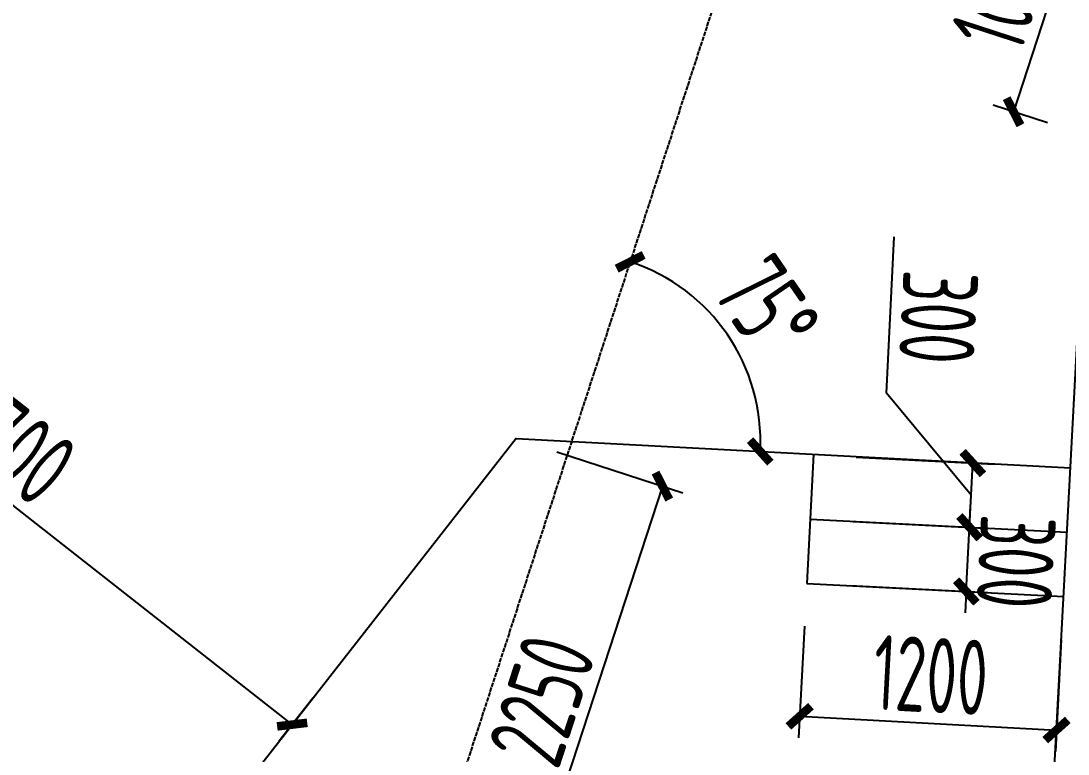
# Model space of a CAD drawing. Header units: millimetres. Extents: x 11639278 to 23698211, y -13072636 to -5537337.
# Drawn here: x 11858288 to 11863174, y -6335453 to -6332032 of the extents above; entities that cross this region are included whole.
import ezdxf

# ---------------------------------------------------------------- set-up
doc = ezdxf.new("R2010")
doc.units = ezdxf.units.MM
doc.header["$LTSCALE"] = 10
doc.linetypes.add('A2-RG-AXIS$0$CENTER', pattern=[2, 1.25, -0.25, 0.25, -0.25])
doc.linetypes.add('A2-RG-AXIS$0$DOTE', pattern=[2.42, 2, -0.2, 0.02, -0.2])
for name, color, linetype in [('A2-RB-F1$0$A-DIMS-100', 1, 'Continuous'), ('A2-RD-F1（少）$0$A-STRS', 50, 'Continuous'), ('A2-RG-AXIS$0$A-GRID', 1, 'A2-RG-AXIS$0$CENTER'), ('A2-RI-F1$0$A-WALL', 7, 'Continuous')]:
    doc.layers.add(name, color=color, linetype=linetype)
doc.styles.add('A2-RB-F1$0$XD2008', font='hzs.shx', dxfattribs={"width": 0.7, "bigfont": 'hztxt.shx'})
doc.dimstyles.new('A2-RB-F1$0$XD100', dxfattribs={"dimscale": 100, "dimtxt": 3.5, "dimasz": 1.5, "dimexe": 1, "dimexo": 2, "dimgap": 0.5, "dimtad": 1, "dimdec": 0, "dimdsep": 46, "dimtxsty": 'A2-RB-F1$0$XD2008', "dimcen": 2.5, "dimclrt": 4, "dimaunit": 1, "dimadec": 0, "dimazin": 0, "dimtfac": 1, "dimtdec": 0, "dimtix": 1, "dimtmove": 1, "dimatfit": 3, "dimfxl": 0, "dimtolj": 1, "dimtzin": 0, "dimarcsym": 0})
doc.dimstyles.new('A2-RB-F1$0$XD100$0', dxfattribs={"dimscale": 100, "dimtxt": 3.5, "dimasz": 1, "dimexe": 1, "dimexo": 2, "dimgap": 0.5, "dimtad": 1, "dimdec": 0, "dimdsep": 46, "dimtxsty": 'A2-RB-F1$0$XD2008', "dimblk1": 'A2-RB-F1$0$_ArchTick', "dimblk2": 'A2-RB-F1$0$_ArchTick', "dimsah": 1, "dimcen": 2.5, "dimclrt": 4, "dimaunit": 1, "dimadec": 0, "dimazin": 0, "dimtfac": 1, "dimtdec": 0, "dimtix": 1, "dimtmove": 1, "dimatfit": 3, "dimfxl": 0, "dimtolj": 1, "dimtzin": 0, "dimarcsym": 0})

# ---------------------------------------------------------------- blocks, each defined once
blk = doc.blocks.new('A2-RI-F1')
at = {"layer": 'A2-RI-F1$0$A-WALL'}
blk.add_line((11863051.9, -6336620), (11863267.9, -6332569), dxfattribs=at)
blk = doc.blocks.new('A2-RG-AXIS')
at = {"layer": 'A2-RG-AXIS$0$A-GRID', "linetype": 'A2-RG-AXIS$0$DOTE'}
blk.add_line((11866017.6, -6318162.5), (11852857, -6358539.7), dxfattribs=at)
blk = doc.blocks.new('A2-RB-F1$0$_ArchTick')
at = {"color": 0, "linetype": 'ByBlock', "const_width": 0.4}
blk.add_lwpolyline([(-0.5, -0.5), (0.5, 0.5)], dxfattribs=at)
blk = doc.blocks.new('*D1588')
at = {"layer": 'A2-RB-F1$0$A-DIMS-100', "color": 0, "lineweight": -2, "transparency": 16777216}
for p, q in [((11863250, -6331442.3), (11862919.8, -6332455.4)), ((11863408, -6331493.8), (11863154.9, -6331411.3)), ((11863077.8, -6332506.9), (11862824.7, -6332424.4))]:
    blk.add_line(p, q, dxfattribs=at)
at = {"layer": 'Defpoints', "color": 0, "transparency": 16777216}
for p in [(11863598.1, -6331555.8), (11862919.8, -6332455.4), (11863267.9, -6332568.9)]:
    blk.add_point(p, dxfattribs=at)
at = {"layer": 'A2-RB-F1$0$A-DIMS-100', "color": 0, "lineweight": -2, "transparency": 16777216, "xscale": 100, "yscale": 100, "zscale": 100}
for p, rotation in [((11863250, -6331442.3), 71.94699094336323), ((11862919.8, -6332455.4), 251.9469909433632)]:
    blk.add_blockref('A2-RB-F1$0$_ArchTick', p, dxfattribs=dict(at, rotation=rotation))
at = {"layer": 'A2-RB-F1$0$A-DIMS-100', "color": 4, "transparency": 16777216, "insert": (11862871, -6331879.1), "char_height": 350, "attachment_point": 5, "rotation": 71.947, "style": 'A2-RB-F1$0$XD2008'}
blk.add_mtext('\\A1;1066', dxfattribs=at)
blk = doc.blocks.new('*D1296')
at = {"layer": 'A2-RB-F1$0$A-DIMS-100', "color": 0, "lineweight": -2, "transparency": 16777216}
for p, q in [((11860789.3, -6334041.9), (11861376.4, -6334233.3)), ((11861281.3, -6334202.3), (11860584.1, -6336341.5)), ((11860092, -6336181.1), (11860679.2, -6336372.5))]:
    blk.add_line(p, q, dxfattribs=at)
at = {"layer": 'Defpoints', "color": 0, "transparency": 16777216}
for p in [(11860599.1, -6333979.9), (11859901.9, -6336119.1), (11860584.1, -6336341.5)]:
    blk.add_point(p, dxfattribs=at)
at = {"layer": 'A2-RB-F1$0$A-DIMS-100', "color": 0, "lineweight": -2, "transparency": 16777216, "xscale": 100, "yscale": 100, "zscale": 100}
for p, rotation in [((11861281.3, -6334202.3), 71.94704049339788), ((11860584.1, -6336341.5), 251.9470404933979)]:
    blk.add_blockref('A2-RB-F1$0$_ArchTick', p, dxfattribs=dict(at, rotation=rotation))
at = {"layer": 'A2-RB-F1$0$A-DIMS-100', "color": 4, "transparency": 16777216, "insert": (11860718.8, -6335202.2), "char_height": 350, "attachment_point": 5, "rotation": 71.947, "style": 'A2-RB-F1$0$XD2008'}
blk.add_mtext('\\A1;2250', dxfattribs=at)
blk = doc.blocks.new('*D1298')
at = {"layer": 'A2-RB-F1$0$A-DIMS-100', "color": 0, "lineweight": -2, "transparency": 16777216}
for p, q in [((11856741, -6332906.2), (11856581.3, -6333109.7)), ((11859553.8, -6335315.3), (11856643, -6333031.1)), ((11859651.8, -6335190.4), (11859492.1, -6335393.9))]:
    blk.add_line(p, q, dxfattribs=at)
at = {"layer": 'Defpoints', "color": 0, "transparency": 16777216}
for p in [(11856864.5, -6332748.9), (11856643, -6333031.1), (11859775.2, -6335033.1)]:
    blk.add_point(p, dxfattribs=at)
at = {"layer": 'A2-RB-F1$0$A-DIMS-100', "color": 0, "lineweight": -2, "transparency": 16777216, "xscale": 100, "yscale": 100, "zscale": 100}
for p, rotation in [((11856643, -6333031.1), 141.8770456230546), ((11859553.8, -6335315.3), 321.8770456230546)]:
    blk.add_blockref('A2-RB-F1$0$_ArchTick', p, dxfattribs=dict(at, rotation=rotation))
at = {"layer": 'A2-RB-F1$0$A-DIMS-100', "color": 4, "transparency": 16777216, "insert": (11858237.3, -6333996.1), "char_height": 350, "attachment_point": 5, "rotation": 321.877, "style": 'A2-RB-F1$0$XD2008'}
blk.add_mtext('\\A1;3700', dxfattribs=at)
blk = doc.blocks.new('*D1302')
at = {"layer": 'A2-RB-F1$0$A-DIMS-100', "color": 0, "lineweight": -2, "transparency": 16777216}
blk.add_arc((11860857.6, -6333993.7), 881.3, 356.947, 71.947, dxfattribs=at)
at = {"layer": 'Defpoints', "color": 0, "transparency": 16777216}
for p in [(11865252.8, -6320508.9), (11861675, -6333664.3), (11860599.1, -6333979.9), (11863185.3, -6334117.8), (11852092.2, -6360886.2)]:
    blk.add_point(p, dxfattribs=at)
at = {"layer": 'A2-RB-F1$0$A-DIMS-100', "color": 0, "lineweight": -2, "transparency": 16777216, "xscale": 100, "yscale": 100, "zscale": 100}
for p, rotation in [((11861130.7, -6333155.8), 161.9470424082289), ((11861737.7, -6334040.6), 266.9470404934091)]:
    blk.add_blockref('A2-RB-F1$0$_ArchTick', p, dxfattribs=dict(at, rotation=rotation))
at = {"layer": 'A2-RB-F1$0$A-DIMS-100', "color": 4, "transparency": 16777216, "insert": (11861769.9, -6333367.9), "char_height": 350, "attachment_point": 5, "rotation": 304.447, "style": 'A2-RB-F1$0$XD2008'}
blk.add_mtext('\\A1;75°', dxfattribs=at)
blk = doc.blocks.new('*D1310')
at = {"layer": 'A2-RB-F1$0$A-DIMS-100', "color": 0, "lineweight": -2, "transparency": 16777216}
for p, q in [((11861944.2, -6334856.4), (11861916.5, -6335376.5)), ((11863142.5, -6334920.3), (11863114.8, -6335440.4)), ((11861921.8, -6335276.6), (11863120.1, -6335340.5))]:
    blk.add_line(p, q, dxfattribs=at)
at = {"layer": 'Defpoints', "color": 0, "transparency": 16777216}
for p in [(11861954.9, -6334656.7), (11863153.1, -6334720.6), (11863120.1, -6335340.5)]:
    blk.add_point(p, dxfattribs=at)
at = {"layer": 'A2-RB-F1$0$A-DIMS-100', "color": 0, "lineweight": -2, "transparency": 16777216, "xscale": 100, "yscale": 100, "zscale": 100}
for p, rotation in [((11861921.8, -6335276.6), 176.9475321672646), ((11863120.1, -6335340.5), 356.9475321672645)]:
    blk.add_blockref('A2-RB-F1$0$_ArchTick', p, dxfattribs=dict(at, rotation=rotation))
at = {"layer": 'A2-RB-F1$0$A-DIMS-100', "color": 4, "transparency": 16777216, "insert": (11862532.9, -6335083.9), "char_height": 350, "attachment_point": 5, "rotation": 356.9475, "style": 'A2-RB-F1$0$XD2008'}
blk.add_mtext('\\A1;1200', dxfattribs=at)
blk = doc.blocks.new('*D1311')
at = {"layer": 'A2-RB-F1$0$A-DIMS-100', "color": 0, "lineweight": -2, "transparency": 16777216}
for p, q in [((11862714.3, -6334394.5), (11862719.4, -6334294.7)), ((11862170.6, -6334367.2), (11862814.2, -6334399.6)), ((11862699.3, -6334694.2), (11862714.3, -6334394.5)), ((11862155.5, -6334666.8), (11862799.1, -6334699.2)), ((11862699.3, -6334694.2), (11862694.2, -6334794))]:
    blk.add_line(p, q, dxfattribs=at)
at = {"layer": 'Defpoints', "color": 0, "transparency": 16777216}
for p in [(11861970.8, -6334357.1), (11862714.3, -6334394.5), (11861955.7, -6334656.7)]:
    blk.add_point(p, dxfattribs=at)
at = {"layer": 'A2-RB-F1$0$A-DIMS-100', "color": 0, "lineweight": -2, "transparency": 16777216, "xscale": 100, "yscale": 100, "zscale": 100}
for p, rotation in [((11862714.3, -6334394.5), 267.1194739270507), ((11862699.3, -6334694.2), 87.11947392705072)]:
    blk.add_blockref('A2-RB-F1$0$_ArchTick', p, dxfattribs=dict(at, rotation=rotation))
at = {"layer": 'A2-RB-F1$0$A-DIMS-100', "color": 4, "transparency": 16777216, "insert": (11862931.5, -6334555.6), "char_height": 350, "attachment_point": 5, "rotation": 267.1195, "style": 'A2-RB-F1$0$XD2008'}
blk.add_mtext('\\A1;300', dxfattribs=at)
blk = doc.blocks.new('*D1312')
at = {"layer": 'A2-RB-F1$0$A-DIMS-100', "color": 0, "lineweight": -2, "transparency": 16777216}
for p, q in [((11862326.5, -6333768), (11862363.1, -6333039)), ((11862721.9, -6334244.7), (11862326.5, -6333768)), ((11862185.6, -6334067.5), (11862829.3, -6334099.9)), ((11862714.3, -6334394.5), (11862729.4, -6334094.9)), ((11862170.6, -6334367.2), (11862814.2, -6334399.6))]:
    blk.add_line(p, q, dxfattribs=at)
at = {"layer": 'Defpoints', "color": 0, "transparency": 16777216}
for p in [(11861985.9, -6334057.5), (11862729.4, -6334094.9), (11861970.8, -6334357.1)]:
    blk.add_point(p, dxfattribs=at)
at = {"layer": 'A2-RB-F1$0$A-DIMS-100', "color": 0, "lineweight": -2, "transparency": 16777216, "xscale": 100, "yscale": 100, "zscale": 100}
for p, rotation in [((11862729.4, -6334094.9), 87.11947392668412), ((11862714.3, -6334394.5), 267.1194739266841)]:
    blk.add_blockref('A2-RB-F1$0$_ArchTick', p, dxfattribs=dict(at, rotation=rotation))
at = {"layer": 'A2-RB-F1$0$A-DIMS-100', "color": 4, "transparency": 16777216, "insert": (11862569.5, -6333414.8), "char_height": 350, "attachment_point": 5, "rotation": 267.1195, "style": 'A2-RB-F1$0$XD2008'}
blk.add_mtext('\\A1;300', dxfattribs=at)
blk = doc.blocks.new('*D1020')
at = {"layer": 'A2-RB-F1$0$A-DIMS-100', "color": 0, "lineweight": -2, "transparency": 16777216}
for p, q in [((11861579, -6331780.4), (11861718.3, -6331353)), ((11861687.3, -6331448.1), (11863446.4, -6332021.4)), ((11863338, -6332353.8), (11863477.3, -6331926.3))]:
    blk.add_line(p, q, dxfattribs=at)
at = {"layer": 'Defpoints', "color": 0, "transparency": 16777216}
for p in [(11861517, -6331970.6), (11863446.4, -6332021.4), (11863276, -6332543.9)]:
    blk.add_point(p, dxfattribs=at)
at = {"layer": 'A2-RB-F1$0$A-DIMS-100', "color": 0, "lineweight": -2, "transparency": 16777216, "xscale": 100, "yscale": 100, "zscale": 100}
for p, rotation in [((11861687.3, -6331448.1), 161.9470404933426), ((11863446.4, -6332021.4), 341.9470404933426)]:
    blk.add_blockref('A2-RB-F1$0$_ArchTick', p, dxfattribs=dict(at, rotation=rotation))
at = {"layer": 'A2-RB-F1$0$A-DIMS-100', "color": 4, "transparency": 16777216, "insert": (11862341.2, -6331430.1), "char_height": 350, "attachment_point": 5, "rotation": 341.947, "style": 'A2-RB-F1$0$XD2008'}
blk.add_mtext('\\A1;1850', dxfattribs=at)
blk = doc.blocks.new('A2-RD-F1（少）')
at = {"layer": 'A2-RD-F1（少）$0$A-STRS', "linetype": 'Continuous'}
for p, q in [((11860599.1, -6333979.9), (11858435.6, -6336745.5)), ((11860599.1, -6333979.9), (11863185.3, -6334117.8)), ((11861987, -6334053.9), (11861954.9, -6334656.7)), ((11861970.8, -6334357.1), (11863170.2, -6334417.5)), ((11861954.9, -6334656.7), (11863155.1, -6334717.1))]:
    blk.add_line(p, q, dxfattribs=at)
blk = doc.blocks.new('A2-RB-F1')
at = {"layer": 'A2-RB-F1$0$A-DIMS-100'}
dim = blk.add_angular_dim_2l(base=(11861675, -6333664.3), line1=((11860599.1, -6333979.9), (11863185.3, -6334117.8)), line2=((11852092.2, -6360886.2), (11865252.8, -6320508.9)), dimstyle='A2-RB-F1$0$XD100', override={"dimasz": 1, "dimblk1": 'A2-RB-F1$0$_ArchTick', "dimblk2": 'A2-RB-F1$0$_ArchTick', "dimsah": 1}, dxfattribs=at)
dim.commit()
dim.dimension.update_dxf_attribs({"geometry": '*D1302', "text_midpoint": (11861769.9, -6333367.9)})
for base, p1, p2, angle, picture, middle in [((11863446.4, -6332021.4), (11861517, -6331970.6), (11863276, -6332543.9), 341.947, '*D1020', (11862271.5, -6331644)), ((11862729.4, -6334094.9), (11861970.8, -6334357.1), (11861985.9, -6334057.5), 87.1195, '*D1312', (11862329, -6333718.1))]:
    dim = blk.add_linear_dim(base=base, p1=p1, p2=p2, angle=angle, dimstyle='A2-RB-F1$0$XD100$0', dxfattribs=at)
    dim.commit()
    dim.dimension.update_dxf_attribs({"geometry": picture, "text_midpoint": middle, "dimtype": 129})
for p1, p2, distance, picture, middle in [((11863598.1, -6331555.8), (11863267.9, -6332568.9), -366.1, '*D1588', (11862871, -6331879.1)), ((11859775.2, -6335033.1), (11856864.5, -6332748.9), 358.7, '*D1298', (11858237.3, -6333996.1)), ((11860599.1, -6333979.9), (11859901.9, -6336119.1), 717.6, '*D1296', (11860718.8, -6335202.2)), ((11861955.7, -6334656.7), (11861970.8, -6334357.1), -744.5, '*D1311', (11862931.5, -6334555.6)), ((11861954.9, -6334656.7), (11863153.1, -6334720.6), -620.8, '*D1310', (11862532.9, -6335083.9))]:
    dim = blk.add_aligned_dim(p1=p1, p2=p2, distance=distance, dimstyle='A2-RB-F1$0$XD100$0', dxfattribs=at)
    dim.commit()
    dim.dimension.update_dxf_attribs({"geometry": picture, "text_midpoint": middle})

msp = doc.modelspace()

# ---------------------------------------------------------------- block references
for name in ['A2-RI-F1', 'A2-RB-F1', 'A2-RG-AXIS', 'A2-RD-F1（少）']:
    msp.add_blockref(name, (0, 0))

doc.saveas('drawing.dxf')
